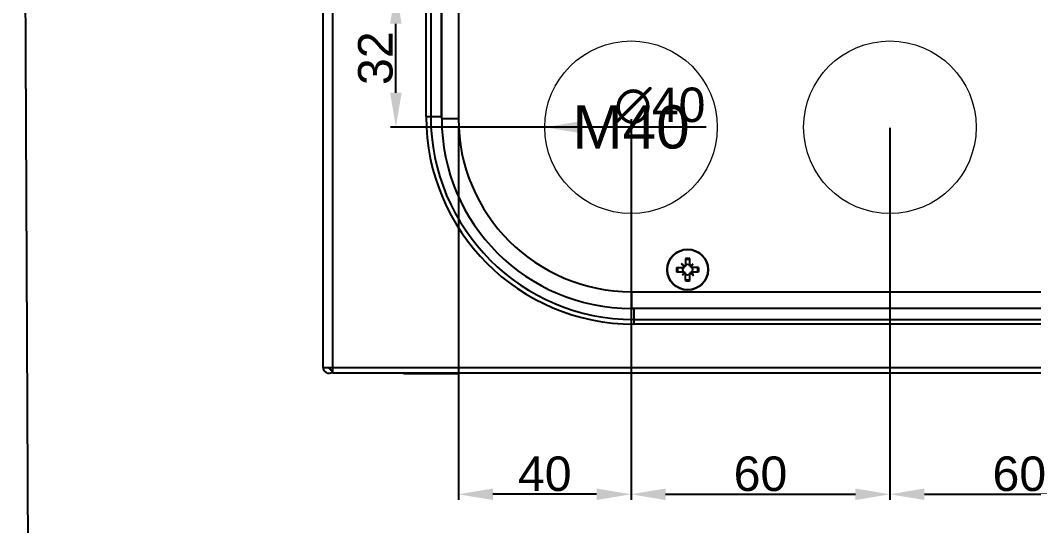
# Model space of a CAD drawing. Header units: millimetres. Extents: x 46697 to 52144, y 25488 to 34806.
# Drawn here: x 50531.8 to 50766.7, y 29527 to 29644.2 of the extents above; entities that cross this region are included whole.
import ezdxf

# ---------------------------------------------------------------- set-up
doc = ezdxf.new("R2010")
doc.units = ezdxf.units.MM
doc.layers.add('! NO PLOT !', color=7, linetype='Continuous', true_color=0xff75dd, plot=False)
doc.layers.add('000-KOTIRANJE', color=254, linetype='Continuous', lineweight=5)
doc.layers.add('000-PI-Oprema', color=30, linetype='Continuous', lineweight=5)
doc.layers.add('000-PI-NO PLOT', color=6, linetype='Continuous', lineweight=5, plot=False)
doc.layers.add('000-PI-ORMAR', color=51, linetype='Continuous')
doc.styles.get("Standard").update_dxf_attribs({"font": 'arial.ttf'})
doc.dimstyles.new('ISO-25-lb', dxfattribs={"dimtxt": 8, "dimasz": 8, "dimexe": 1.25, "dimexo": 0.625, "dimtad": 1, "dimdec": 1, "dimtxsty": 'Standard', "dimcen": 5, "dimadec": 0, "dimazin": 0, "dimtfac": 1, "dimtdec": 1, "dimtmove": 0, "dimatfit": 3, "dimfxl": 1, "dimarcsym": 0})

# ---------------------------------------------------------------- blocks, each defined once
blk = doc.blocks.new('NSYCRN34200_bottom')
at = {"layer": '000-PI-ORMAR'}
for p, q in [((50190.12, 29479.82), (50190.12, 29299.81)), ((50187.92, 29301.16), (50187.92, 29477.62)), ((50211.8, 29359.31), (50211.8, 29418.31)), ((50212.86, 29418.31), (50212.86, 29359.31)), ((50215.39, 29359.31), (50215.39, 29418.31)), ((50215.42, 29358.81), (50215.42, 29418.81)), ((50219.3, 29418.81), (50219.3, 29358.81)), ((50211.8, 29359.31), (50215.39, 29359.31)), ((50215.42, 29358.81), (50219.3, 29358.81)), ((50271.9, 29326.36), (50271.9, 29324.59)), ((50272.93, 29324.59), (50272.93, 29326.36)), ((50270.06, 29323.81), (50269.81, 29323.81)), ((50269.87, 29324.33), (50271.64, 29324.33)), ((50269.87, 29323.3), (50271.64, 29323.3)), ((50271.69, 29324.54), (50271.03, 29325.2)), ((50271.69, 29323.08), (50271.17, 29322.57)), ((50271.6, 29324.47), (50271.46, 29324.33)), ((50271.46, 29323.3), (50271.6, 29323.16)), ((50271.6, 29324.63), (50271.6, 29324.47)), ((50271.6, 29324.63), (50271.76, 29324.63)), ((50271.6, 29324.47), (50271.69, 29324.37)), ((50271.6, 29324.47), (50271.6, 29324.47)), ((50271.6, 29323.16), (50271.69, 29323.25)), ((50271.6, 29323.1), (50271.6, 29323.16)), ((50271.6, 29322.99), (50271.6, 29323.1)), ((50271.64, 29324.33), (50271.69, 29324.37)), ((50271.69, 29323.25), (50271.64, 29323.3)), ((50271.69, 29324.54), (50271.69, 29324.37)), ((50271.86, 29324.54), (50271.69, 29324.54)), ((50271.69, 29323.25), (50271.69, 29323.08)), ((50271.69, 29323.08), (50271.86, 29323.08)), ((50271.9, 29324.77), (50271.76, 29324.63)), ((50271.76, 29324.63), (50271.86, 29324.54)), ((50271.76, 29324.63), (50271.76, 29324.63)), ((50271.76, 29322.99), (50271.86, 29323.08)), ((50271.86, 29324.54), (50271.9, 29324.59)), ((50271.9, 29323.03), (50271.86, 29323.08)), ((50273.07, 29324.63), (50272.93, 29324.77)), ((50272.93, 29324.59), (50272.98, 29324.54)), ((50272.98, 29323.08), (50272.93, 29323.03)), ((50273.07, 29324.63), (50272.98, 29324.54)), ((50273.15, 29324.54), (50272.98, 29324.54)), ((50273.07, 29322.99), (50272.98, 29323.08)), ((50272.98, 29323.08), (50273.15, 29323.08)), ((50273.13, 29324.63), (50273.07, 29324.63)), ((50273.24, 29324.63), (50273.13, 29324.63)), ((50273.15, 29324.54), (50273.66, 29325.06)), ((50273.15, 29324.37), (50273.15, 29324.54)), ((50273.24, 29324.47), (50273.15, 29324.37)), ((50273.15, 29324.37), (50273.2, 29324.33)), ((50273.2, 29323.3), (50273.15, 29323.25)), ((50273.24, 29323.16), (50273.15, 29323.25)), ((50273.15, 29323.08), (50273.15, 29323.25)), ((50273.15, 29323.08), (50273.81, 29322.42)), ((50274.97, 29324.33), (50273.2, 29324.33)), ((50273.2, 29323.3), (50274.97, 29323.3)), ((50273.24, 29323.15), (50273.23, 29323)), ((50273.24, 29324.63), (50273.24, 29324.52)), ((50273.24, 29324.47), (50273.24, 29324.52)), ((50273.38, 29324.33), (50273.24, 29324.47)), ((50273.24, 29323.16), (50273.38, 29323.3)), ((50273.24, 29323.16), (50273.24, 29323.15)), ((50274.78, 29323.81), (50275.02, 29323.81)), ((50271.6, 29322.99), (50271.71, 29322.99)), ((50271.76, 29322.99), (50271.71, 29322.99)), ((50271.76, 29322.99), (50271.9, 29322.85)), ((50271.9, 29321.26), (50271.9, 29323.03)), ((50272.93, 29321.26), (50272.93, 29323.03)), ((50272.93, 29322.85), (50273.07, 29322.99)), ((50273.08, 29322.99), (50273.07, 29322.99)), ((50273.23, 29323), (50273.08, 29322.99)), ((50259.42, 29318.69), (50259.42, 29314.81)), ((50259.42, 29318.69), (50516.42, 29318.69)), ((50516.42, 29314.81), (50259.42, 29314.81)), ((50259.92, 29314.78), (50259.92, 29311.19)), ((50515.92, 29314.78), (50259.92, 29314.78)), ((50259.92, 29312.25), (50515.92, 29312.25)), ((50515.92, 29311.19), (50259.92, 29311.19)), ((50187.92, 29301.16), (50586.72, 29301.16)), ((50189.36, 29301.05), (50190.12, 29300.11)), ((50586.57, 29299.81), (50190.12, 29299.81)), ((50206.99, 29299.71), (50218.84, 29299.71))]:
    blk.add_line(p, q, dxfattribs=at)
for radius in [4.75, 4.67]:
    blk.add_circle((50272.42, 29323.81), radius, dxfattribs=at)
for centre, radius, start, end in [((50259.92, 29359.31), 48.12, 180, 270), ((50259.92, 29359.31), 47.06, 180, 270), ((50259.92, 29359.31), 44.53, 180, 180.6425), ((50259.42, 29358.81), 44, 180, 270), ((50259.42, 29358.81), 40.12, 180, 270), ((50272.42, 29324.02), 2.39, 77.579, 102.421), ((50272.42, 29324), 2.17, 76.2841, 103.7159), ((50272.21, 29323.81), 2.4, 167.5983, 179.9804), ((50272.21, 29323.81), 2.4, 180.0183, 192.4029), ((50272.24, 29323.81), 2.18, 166.3124, 179.9728), ((50272.24, 29323.81), 2.18, 180.0272, 193.6875), ((50264.1, 29315.56), 11.87, 49.8549, 54.3133), ((50280.56, 29332.04), 11.73, 215.6598, 220.1721), ((50280.71, 29315.46), 11.89, 140.0346, 143.3206), ((50272.42, 29323.81), 1.17, 153.8852, 206.1148), ((50272.42, 29323.81), 1.17, 63.8852, 116.1148), ((50280.71, 29315.6), 11.8, 126.666, 129.9788), ((50264.12, 29332.16), 11.9, 320.0351, 323.3202), ((50264.28, 29315.59), 11.73, 35.6597, 40.1721), ((50272.42, 29323.81), 1.17, 333.8852, 26.1148), ((50272.6, 29323.81), 2.18, 0.0273, 13.6876), ((50272.6, 29323.81), 2.18, 346.3122, 359.9726), ((50272.62, 29323.81), 2.4, 0.0196, 12.4018), ((50272.62, 29323.81), 2.4, 347.5978, 359.9802), ((50264.13, 29332.03), 11.8, 306.6662, 309.9785), ((50272.42, 29323.81), 1.17, 243.8852, 296.1148), ((50272.42, 29323.63), 2.17, 256.286, 283.714), ((50272.42, 29323.6), 2.39, 257.5768, 282.4232), ((50280.73, 29332.06), 11.86, 229.8529, 234.3152), ((50259.92, 29359.31), 44.53, 269.3575, 270), ((50189.27, 29301.16), 1.35, 180, 306.2243), ((50189.27, 29301.16), 0.152, 180, 308.8418), ((50206.99, 29301.71), 2, 253.4183, 270), ((50218.84, 29301.71), 2, 270, 286.5817)]:
    blk.add_arc(centre, radius, start, end, dxfattribs=at)
blk = doc.blocks.new('*D278')
at = {"layer": '000-KOTIRANJE', "color": 0, "linetype": 'Continuous', "lineweight": -2, "ltscale": 0.25, "transparency": 16777216}
for p, q in [((50633.37, 29619.25), (50633.37, 29533.05)), ((50673.37, 29619.25), (50673.37, 29533.05)), ((50665.37, 29534.3), (50641.37, 29534.3))]:
    blk.add_line(p, q, dxfattribs=at)
at = {"layer": '000-KOTIRANJE', "color": 0, "ltscale": 0.25, "transparency": 16777216}
for points in [[(50641.37, 29535.64), (50641.37, 29532.97), (50633.37, 29534.3)], [(50665.37, 29535.64), (50665.37, 29532.97), (50673.37, 29534.3)]]:
    blk.add_solid(points, dxfattribs=at)
at = {"layer": 'Defpoints', "color": 0, "ltscale": 0.25, "transparency": 16777216}
for p in [(50633.37, 29619.87), (50673.37, 29619.87), (50633.37, 29534.3)]:
    blk.add_point(p, dxfattribs=at)
at = {"layer": '000-KOTIRANJE', "color": 0, "ltscale": 0.25, "transparency": 16777216, "insert": (50653.37, 29539.01), "char_height": 8, "attachment_point": 5}
blk.add_mtext('40', dxfattribs=at)
blk = doc.blocks.new('*D269')
at = {"layer": '000-KOTIRANJE', "color": 0, "linetype": 'Continuous', "lineweight": -2, "ltscale": 0.25, "transparency": 16777216}
for p, q in [((50673.37, 29619.25), (50673.37, 29533.05)), ((50733.37, 29619.25), (50733.37, 29533.05)), ((50681.37, 29534.3), (50725.37, 29534.3))]:
    blk.add_line(p, q, dxfattribs=at)
at = {"layer": '000-KOTIRANJE', "color": 0, "ltscale": 0.25, "transparency": 16777216}
for points in [[(50681.37, 29535.64), (50681.37, 29532.97), (50673.37, 29534.3)], [(50725.37, 29535.64), (50725.37, 29532.97), (50733.37, 29534.3)]]:
    blk.add_solid(points, dxfattribs=at)
at = {"layer": 'Defpoints', "color": 0, "ltscale": 0.25, "transparency": 16777216}
for p in [(50673.37, 29619.87), (50733.37, 29619.87), (50733.37, 29534.3)]:
    blk.add_point(p, dxfattribs=at)
at = {"layer": '000-KOTIRANJE', "color": 0, "ltscale": 0.25, "transparency": 16777216, "insert": (50703.37, 29539.01), "char_height": 8, "attachment_point": 5}
blk.add_mtext('60', dxfattribs=at)
blk = doc.blocks.new('*D279')
at = {"layer": '000-KOTIRANJE', "color": 0, "linetype": 'Continuous', "lineweight": -2, "ltscale": 0.25, "transparency": 16777216}
for p, q in [((50733.37, 29619.25), (50733.37, 29533.05)), ((50793.37, 29619.25), (50793.37, 29533.05)), ((50741.37, 29534.3), (50785.37, 29534.3))]:
    blk.add_line(p, q, dxfattribs=at)
at = {"layer": '000-KOTIRANJE', "color": 0, "ltscale": 0.25, "transparency": 16777216}
for points in [[(50741.37, 29535.64), (50741.37, 29532.97), (50733.37, 29534.3)], [(50785.37, 29535.64), (50785.37, 29532.97), (50793.37, 29534.3)]]:
    blk.add_solid(points, dxfattribs=at)
at = {"layer": 'Defpoints', "color": 0, "ltscale": 0.25, "transparency": 16777216}
for p in [(50733.37, 29619.87), (50793.37, 29619.87), (50793.37, 29534.3)]:
    blk.add_point(p, dxfattribs=at)
at = {"layer": '000-KOTIRANJE', "color": 0, "ltscale": 0.25, "transparency": 16777216, "insert": (50763.37, 29539.01), "char_height": 8, "attachment_point": 5}
blk.add_mtext('60', dxfattribs=at)
blk = doc.blocks.new('*U306')
at = {"layer": '000-PI-Oprema', "ltscale": 0.25}
blk.add_circle((0, 0), 20, dxfattribs=at)
blk = doc.blocks.new('*U307')
at = {"layer": '000-PI-Oprema', "color": 0, "linetype": 'ByBlock', "lineweight": -2, "transparency": 16777216}
for p in [(0, 0), (60, 0)]:
    blk.add_blockref('*U306', p, dxfattribs=at)
blk = doc.blocks.new('*D364')
at = {"layer": '000-KOTIRANJE', "color": 0, "linetype": 'Continuous', "lineweight": -2, "ltscale": 0.25, "transparency": 16777216}
for p, q in [((50632.75, 29651.37), (50617.61, 29651.37)), ((50618.86, 29627.37), (50618.86, 29643.37)), ((50672.75, 29619.37), (50617.61, 29619.37))]:
    blk.add_line(p, q, dxfattribs=at)
at = {"layer": '000-KOTIRANJE', "color": 0, "ltscale": 0.25, "transparency": 16777216}
for points in [[(50617.53, 29643.37), (50620.19, 29643.37), (50618.86, 29651.37)], [(50617.53, 29627.37), (50620.19, 29627.37), (50618.86, 29619.37)]]:
    blk.add_solid(points, dxfattribs=at)
at = {"layer": 'Defpoints', "color": 0, "ltscale": 0.25, "transparency": 16777216}
for p in [(50618.86, 29651.37), (50633.37, 29651.37), (50673.37, 29619.37)]:
    blk.add_point(p, dxfattribs=at)
at = {"layer": '000-KOTIRANJE', "color": 0, "ltscale": 0.25, "transparency": 16777216, "insert": (50614.15, 29635.37), "char_height": 8, "attachment_point": 5, "rotation": 90}
blk.add_mtext('32', dxfattribs=at)
blk = doc.blocks.new('*D397')
at = {"layer": '000-KOTIRANJE', "color": 0, "linetype": 'Continuous', "lineweight": -2, "ltscale": 0.25, "transparency": 16777216}
blk.add_line((50690.76, 29619.37), (50661.37, 29619.37), dxfattribs=at)
at = {"layer": '000-KOTIRANJE', "color": 0, "ltscale": 0.25, "transparency": 16777216}
blk.add_solid([(50661.37, 29620.71), (50661.37, 29618.04), (50653.37, 29619.37)], dxfattribs=at)
at = {"layer": 'Defpoints', "color": 0, "ltscale": 0.25, "transparency": 16777216}
for p in [(50653.37, 29619.37), (50693.37, 29619.37)]:
    blk.add_point(p, dxfattribs=at)
at = {"layer": '000-KOTIRANJE', "color": 0, "ltscale": 0.25, "transparency": 16777216, "insert": (50680.06, 29624.31), "char_height": 8, "attachment_point": 5}
blk.add_mtext('∅40', dxfattribs=at)

msp = doc.modelspace()

# ---------------------------------------------------------------- linework, layer by layer
at = {"layer": '! NO PLOT !', "ltscale": 0.25}
msp.add_lwpolyline([(50531.8, 29900.13), (50534.58, 29307.11), (51159.78, 29307.11), (51159.78, 29582.36), (51284.71, 29582.36), (51284.71, 29902.91), (50531.8, 29900.13)], dxfattribs=at)
at = {"layer": '000-PI-ORMAR', "ltscale": 0.25}
msp.add_line((50673.49, 29571.25), (50673.49, 29621.25), dxfattribs=at)

# ---------------------------------------------------------------- block references
at = {"layer": '000-PI-Oprema'}
msp.add_blockref('*U307', (50673.37, 29619.37), dxfattribs=at)
at = {"layer": '000-PI-ORMAR'}
msp.add_blockref('NSYCRN34200_bottom', (414.07, 262.56), dxfattribs=at)

# ---------------------------------------------------------------- texts
at = {"layer": '000-PI-NO PLOT', "ltscale": 0.25, "insert": (50673.37, 29619.37), "char_height": 10, "attachment_point": 5}
msp.add_mtext_dynamic_manual_height_columns('\\pxqc;{\\fArial|b0|i0|c238|p34;M40}', width=52.4265, gutter_width=12.5, heights=[0], dxfattribs=at)

# ---------------------------------------------------------------- dimensions: what is measured, and where the dimension line sits
at = {"layer": '000-KOTIRANJE', "ltscale": 0.25}
dim = msp.add_linear_dim(base=(50618.86, 29651.37), p1=(50673.37, 29619.37), p2=(50633.37, 29651.37), angle=90, dimstyle='ISO-25-lb', dxfattribs=at)
dim.commit()
dim.dimension.update_dxf_attribs({"geometry": '*D364', "text_midpoint": (50614.15, 29635.37)})
dim = msp.add_diameter_dim_2p(p1=(50693.37, 29619.37), p2=(50653.37, 29619.37), dimstyle='ISO-25-lb', dxfattribs=at)
dim.commit()
dim.dimension.update_dxf_attribs({"geometry": '*D397', "text_midpoint": (50680.06, 29619.37), "dimtype": 163})
for base, p1, p2, picture, middle in [((50633.37, 29534.3), (50673.37, 29619.87), (50633.37, 29619.87), '*D278', (50653.37, 29539.01)), ((50733.37, 29534.3), (50673.37, 29619.87), (50733.37, 29619.87), '*D269', (50703.37, 29539.01)), ((50793.37, 29534.3), (50733.37, 29619.87), (50793.37, 29619.87), '*D279', (50763.37, 29539.01))]:
    dim = msp.add_linear_dim(base=base, p1=p1, p2=p2, dimstyle='ISO-25-lb', dxfattribs=at)
    dim.commit()
    dim.dimension.update_dxf_attribs({"geometry": picture, "text_midpoint": middle})

doc.saveas('drawing.dxf')
